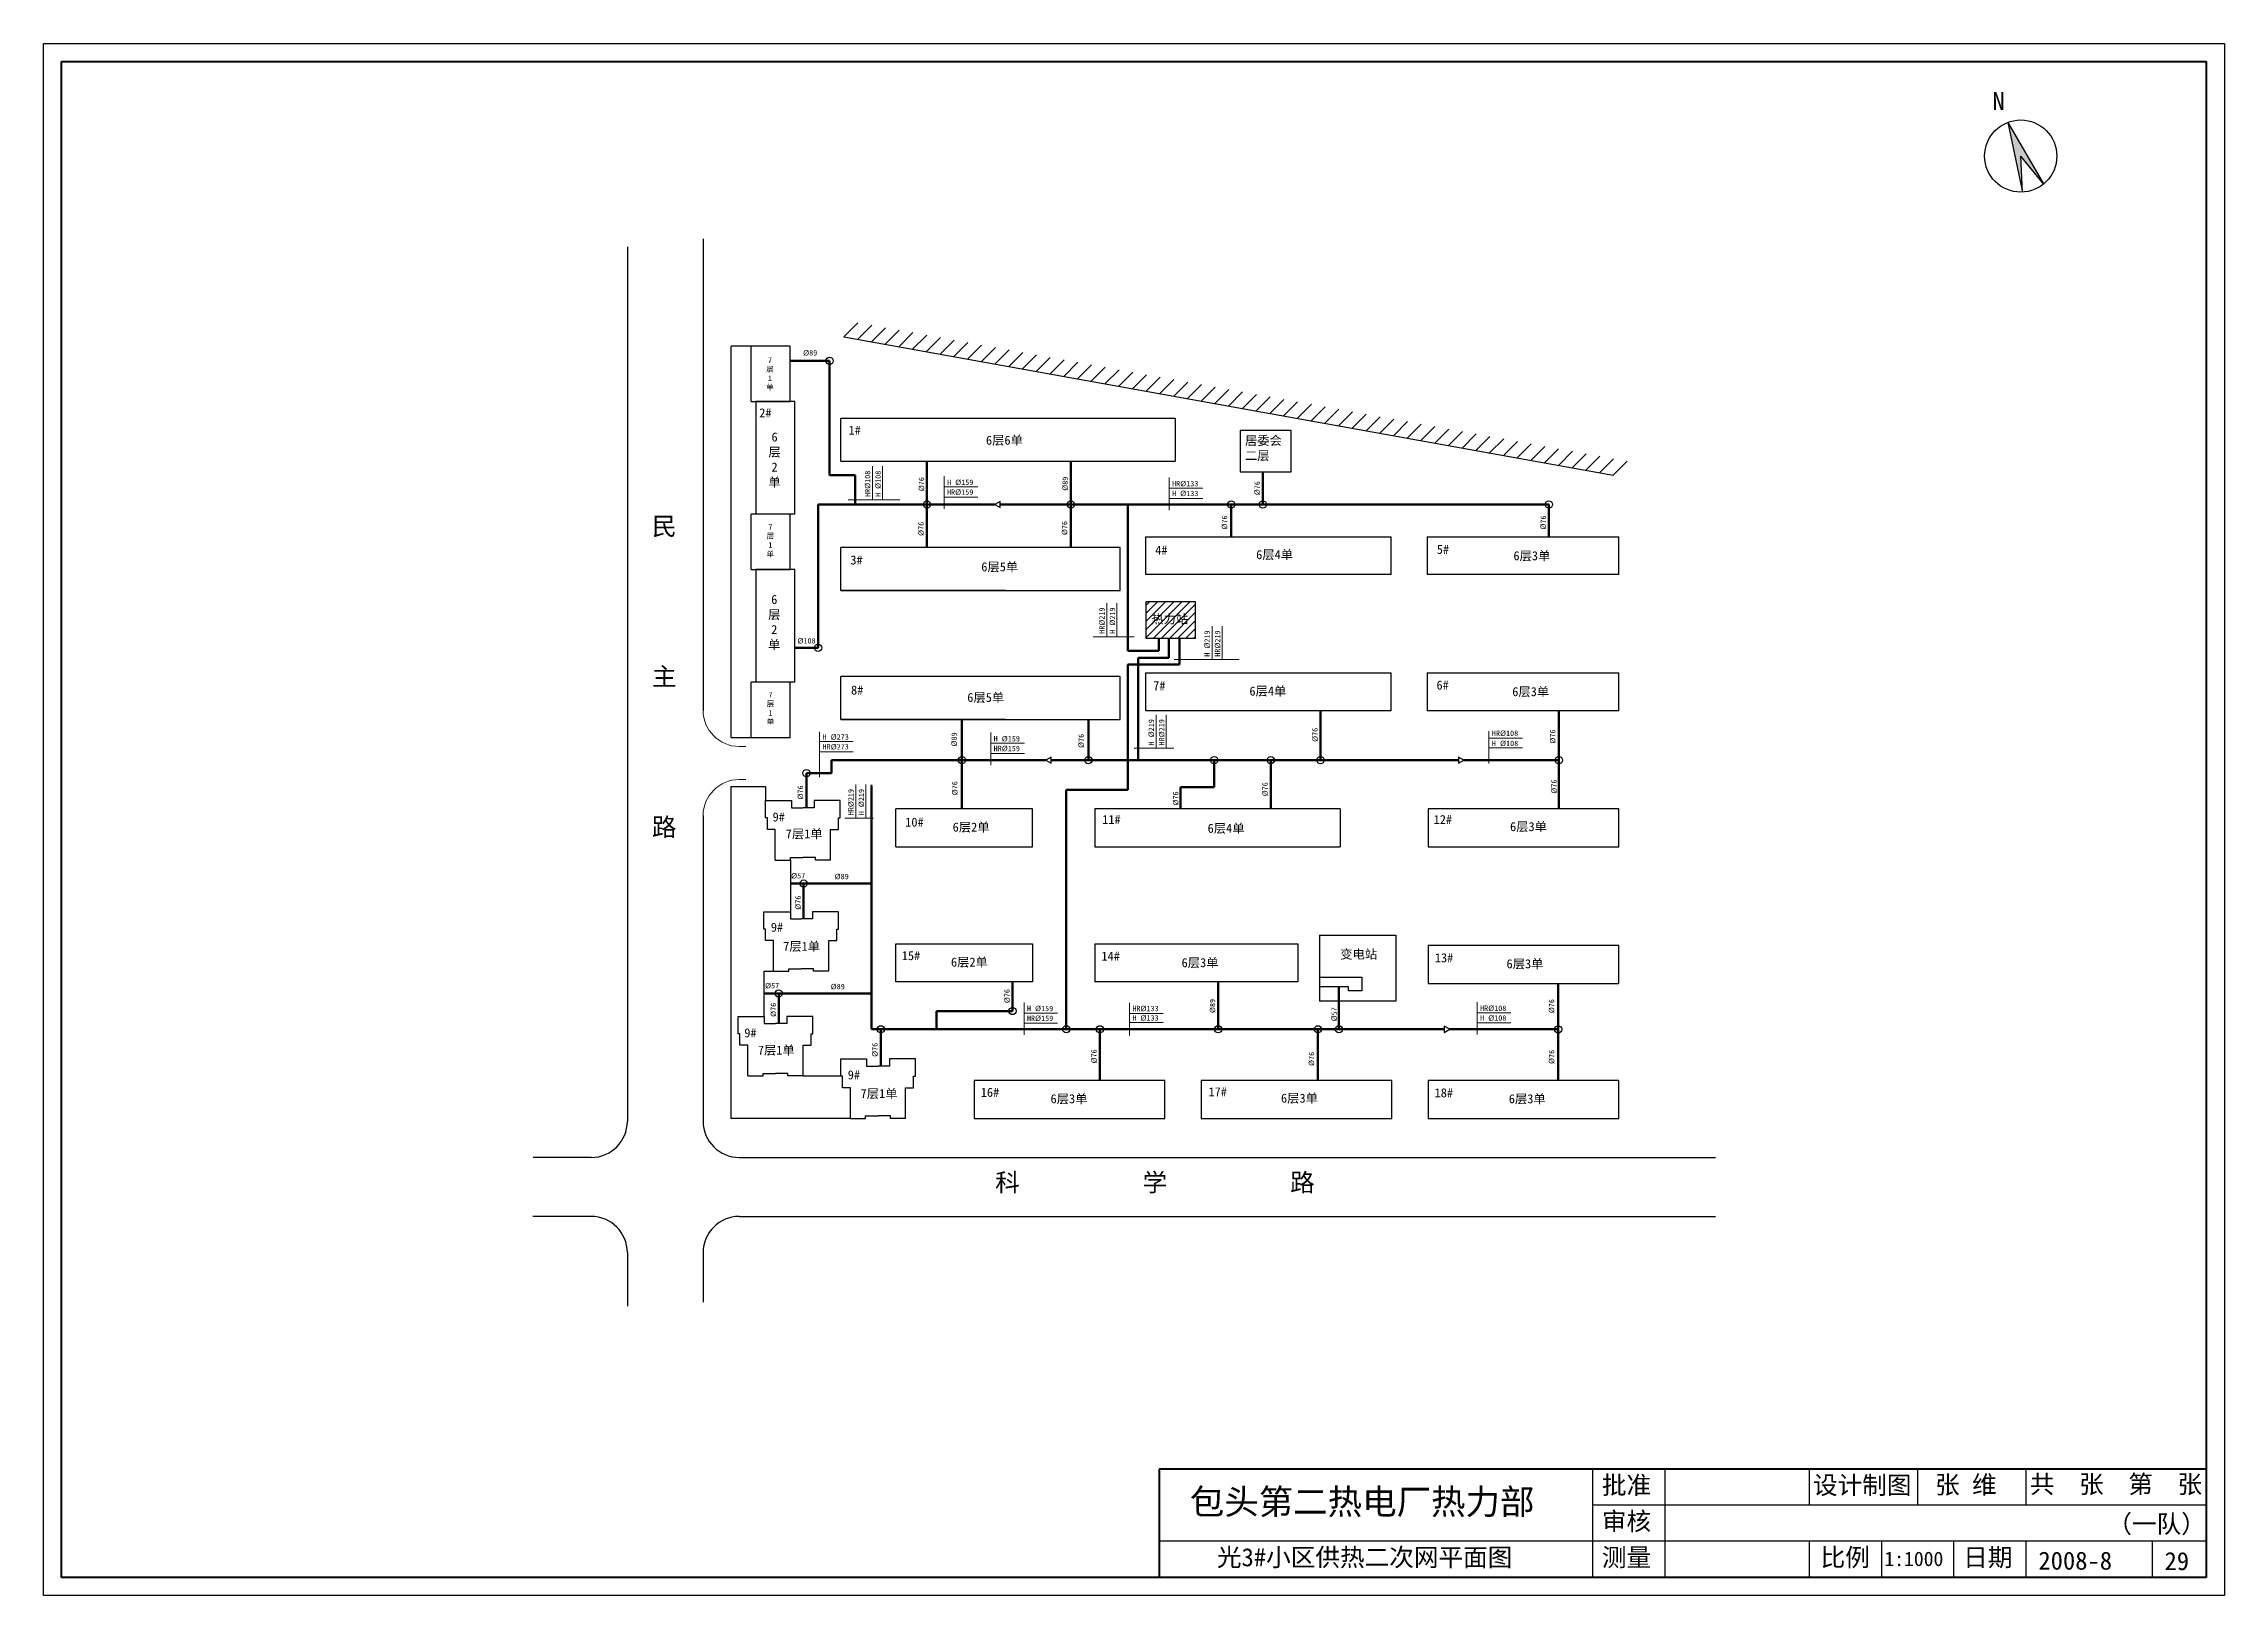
# Model space of a CAD drawing. Header units: millimetres. Extents: x 710 to 1314, y 285 to 715.
import ezdxf

# ---------------------------------------------------------------- set-up
doc = ezdxf.new("R2010")
doc.units = ezdxf.units.MM
doc.layers.add('围栏', color=3, linetype='Continuous')
doc.layers.add('边线', color=1, linetype='Continuous')
doc.layers.add('标注', color=7, linetype='Continuous', lineweight=18)
doc.layers.add('管道', color=7, linetype='Continuous', lineweight=50)

msp = doc.modelspace()

# ---------------------------------------------------------------- hatches: boundary and pattern name
msp.add_hatch(color=256).paths.add_polyline_path([(1254.19, 693.52), (1258.26, 674.19), (1257.78, 684.18), (1264.13, 676.45)])
at = {"layer": '标注'}
h = msp.add_hatch(dxfattribs=at)
h.set_pattern_fill('ANSI31', color=256, scale=0.5, style=0)
h.paths.add_polyline_path([(1015.42, 560.7), (1015.42, 550.6), (1029.24, 550.6), (1029.24, 560.7)])
h.paths.add_polyline_path([(1016.34, 557.79), (1028.1, 557.79), (1028.1, 553.23), (1016.34, 553.23)], flags=24)

# ---------------------------------------------------------------- linework, layer by layer
at = {"lineweight": 40}
for p, q in [((715.18, 290.35), (715.18, 710.35)), ((715.18, 710.35), (1309.18, 710.35)), ((1309.18, 710.35), (1309.18, 290.35)), ((1309.18, 320.35), (1019.18, 320.35)), ((1019.18, 320.35), (1019.18, 290.35)), ((1309.18, 290.35), (715.18, 290.35))]:
    msp.add_line(p, q, dxfattribs=at)
for p, q in [((1254.19, 693.52), (1258.26, 674.19)), ((1254.19, 693.52), (1264.13, 676.45)), ((1258.26, 674.19), (1257.78, 684.18)), ((1264.13, 676.45), (1257.78, 684.18)), ((871.86, 659.06), (871.86, 416.7)), ((892.84, 661.24), (892.84, 530.59)), ((906.18, 631.53), (900.64, 631.53)), ((900.64, 523.08), (900.64, 631.53)), ((906.18, 616.18), (906.18, 631.53)), ((916.98, 631.53), (906.18, 631.53)), ((916.98, 616.18), (916.98, 631.53)), ((906.18, 616.18), (916.98, 616.18)), ((907.48, 616.18), (907.48, 584.98)), ((918.28, 616.18), (907.48, 616.18)), ((918.28, 584.98), (918.28, 616.18)), ((930.98, 599.6), (930.98, 611.6)), ((930.98, 611.6), (1023.58, 611.6)), ((1023.58, 611.6), (1023.58, 599.6)), ((1041.58, 608.1), (1041.58, 596.7)), ((1055.68, 608.1), (1041.58, 608.1)), ((1055.68, 596.7), (1055.68, 608.1)), ((930.98, 599.6), (1023.58, 599.6)), ((1041.58, 596.7), (1055.68, 596.7)), ((916.98, 584.98), (906.18, 584.98)), ((906.18, 569.63), (906.18, 584.98)), ((918.28, 584.98), (907.48, 584.98)), ((916.98, 569.63), (916.98, 584.98)), ((1008.38, 575.7), (930.98, 575.7)), ((930.98, 563.8), (930.98, 575.7)), ((1008.38, 563.8), (1008.38, 575.7)), ((1015.42, 578.7), (1083.42, 578.7)), ((1015.42, 568.2), (1015.42, 578.7)), ((1083.42, 568.2), (1083.42, 578.7)), ((1093.42, 578.7), (1093.42, 568.2)), ((1093.42, 578.7), (1146.42, 578.7)), ((1146.42, 568.2), (1146.42, 578.7)), ((906.18, 569.63), (916.98, 569.63)), ((918.28, 569.63), (907.48, 569.63)), ((907.48, 569.63), (907.48, 538.43)), ((918.28, 538.43), (918.28, 569.63)), ((1083.42, 568.2), (1015.42, 568.2)), ((1146.42, 568.2), (1093.42, 568.2)), ((930.98, 563.8), (1008.38, 563.8)), ((976.56, 563.8), (930.98, 563.8)), ((1029.24, 560.7), (1015.42, 560.7)), ((1015.42, 560.7), (1015.42, 550.6)), ((1029.24, 550.6), (1029.24, 560.7)), ((1015.42, 550.6), (1029.24, 550.6)), ((906.18, 523.08), (906.18, 538.43)), ((916.98, 538.43), (906.18, 538.43)), ((918.28, 538.43), (907.48, 538.43)), ((916.98, 523.08), (916.98, 538.43)), ((930.98, 528.1), (930.98, 540)), ((1008.38, 540), (930.98, 540)), ((1008.38, 528.1), (1008.38, 540)), ((1015.42, 530.5), (1015.42, 541)), ((1015.42, 541), (1083.42, 541)), ((1083.42, 530.5), (1083.42, 541)), ((1093.42, 541), (1146.42, 541)), ((1093.42, 541), (1093.42, 530.5)), ((1146.42, 530.5), (1146.42, 541)), ((976.56, 528.1), (930.98, 528.1)), ((930.98, 528.1), (1008.38, 528.1)), ((1083.42, 530.5), (1015.42, 530.5)), ((1146.42, 530.5), (1093.42, 530.5)), ((900.64, 523.08), (906.18, 523.08)), ((906.18, 523.08), (916.98, 523.08)), ((900.64, 417.5), (900.64, 509.48)), ((900.64, 509.48), (910.14, 509.48)), ((910.14, 509.48), (910.14, 505.6)), ((892.84, 501.41), (892.84, 416.7)), ((910.14, 500.8), (910.14, 505.6)), ((910.14, 505.6), (917.34, 505.6)), ((917.34, 505.6), (917.34, 503.6)), ((917.34, 503.6), (920.49, 503.6)), ((923.64, 503.6), (920.49, 503.6)), ((923.64, 505.6), (923.64, 503.6)), ((930.84, 505.6), (923.64, 505.6)), ((930.84, 500.8), (930.84, 505.6)), ((984.04, 503.3), (946.24, 503.3)), ((946.24, 492.8), (946.24, 503.3)), ((984.04, 492.8), (984.04, 503.3)), ((1069.32, 503.3), (1001.32, 503.3)), ((1001.32, 503.3), (1001.32, 492.8)), ((1069.32, 503.3), (1069.32, 492.8)), ((1146.42, 503.3), (1093.62, 503.3)), ((1093.62, 503.3), (1093.62, 492.8)), ((1146.42, 492.8), (1146.42, 503.3)), ((910.64, 500.8), (910.14, 500.8)), ((910.64, 497.6), (910.64, 500.8)), ((912.84, 497.6), (910.64, 497.6)), ((912.84, 489.1), (912.84, 497.6)), ((928.14, 497.6), (930.34, 497.6)), ((928.14, 489.1), (928.14, 497.6)), ((930.34, 500.8), (930.84, 500.8)), ((930.34, 497.6), (930.34, 500.8)), ((917.04, 489.8), (920.49, 489.8)), ((917.04, 489.1), (917.04, 489.8)), ((923.94, 489.8), (920.49, 489.8)), ((923.94, 489.1), (923.94, 489.8)), ((946.24, 492.8), (984.04, 492.8)), ((1001.32, 492.8), (1069.32, 492.8)), ((1093.62, 492.8), (1146.42, 492.8)), ((912.84, 489.1), (917.04, 489.1)), ((917.04, 489.1), (917.04, 474.8)), ((928.14, 489.1), (923.94, 489.1)), ((909.64, 470), (909.64, 474.8)), ((909.64, 474.8), (917.04, 474.8)), ((917.04, 474.8), (917.04, 472.8)), ((917.04, 472.8), (919.99, 472.8)), ((923.14, 472.8), (919.99, 472.8)), ((923.14, 474.8), (923.14, 472.8)), ((930.34, 474.8), (923.14, 474.8)), ((930.34, 470), (930.34, 474.8)), ((910.14, 470), (909.64, 470)), ((910.14, 466.8), (910.14, 470)), ((912.34, 466.8), (910.14, 466.8)), ((912.34, 458.3), (912.34, 466.8)), ((927.64, 466.8), (929.84, 466.8)), ((927.64, 458.3), (927.64, 466.8)), ((929.84, 470), (930.34, 470)), ((929.84, 466.8), (929.84, 470)), ((946.24, 455.4), (946.24, 465.9)), ((946.24, 465.9), (984.04, 465.9)), ((984.04, 465.9), (984.04, 455.4)), ((1001.32, 465.9), (1001.32, 455.4)), ((1001.32, 465.9), (1057.52, 465.9)), ((1057.52, 465.9), (1057.52, 455.4)), ((1063.52, 468.29), (1063.52, 450)), ((1063.52, 468.29), (1084.72, 468.29)), ((1084.72, 468.29), (1084.72, 450)), ((1146.42, 465.4), (1093.62, 465.4)), ((1093.62, 465.4), (1093.62, 454.9)), ((1146.42, 454.9), (1146.42, 465.4)), ((909.74, 445.8), (909.74, 458.3)), ((909.74, 458.3), (912.34, 458.3)), ((912.34, 458.3), (916.54, 458.3)), ((916.54, 459), (919.99, 459)), ((916.54, 458.3), (916.54, 459)), ((923.44, 459), (919.99, 459)), ((923.44, 458.3), (923.44, 459)), ((927.64, 458.3), (923.44, 458.3)), ((984.04, 455.4), (946.24, 455.4)), ((1057.52, 455.4), (1001.32, 455.4)), ((1063.52, 456.64), (1075.29, 456.64)), ((1071.61, 453.95), (1063.52, 453.95)), ((1071.61, 452.88), (1071.61, 453.95)), ((1075.29, 456.64), (1075.29, 452.88)), ((1093.62, 454.9), (1146.42, 454.9)), ((1084.72, 450), (1063.52, 450)), ((1075.29, 452.88), (1071.61, 452.88)), ((902.54, 441), (902.54, 445.8)), ((902.54, 445.8), (909.74, 445.8)), ((903.04, 441), (902.54, 441)), ((903.04, 437.8), (903.04, 441)), ((909.74, 445.8), (909.74, 443.8)), ((909.74, 443.8), (912.89, 443.8)), ((916.04, 443.8), (912.89, 443.8)), ((916.04, 445.8), (916.04, 443.8)), ((923.24, 445.8), (916.04, 445.8)), ((922.74, 441), (923.24, 441)), ((922.74, 437.8), (922.74, 441)), ((923.24, 441), (923.24, 445.8)), ((905.24, 437.8), (903.04, 437.8)), ((905.24, 429.3), (905.24, 437.8)), ((920.54, 437.8), (922.74, 437.8)), ((920.54, 429.3), (920.54, 437.8)), ((905.24, 429.3), (909.44, 429.3)), ((909.44, 430), (912.89, 430)), ((909.44, 429.3), (909.44, 430)), ((916.34, 430), (912.89, 430)), ((916.34, 429.3), (916.34, 430)), ((920.54, 429.3), (916.34, 429.3)), ((920.54, 429.3), (930.94, 429.3)), ((930.94, 434), (938.14, 434)), ((930.94, 429.2), (930.94, 434)), ((931.44, 429.2), (930.94, 429.2)), ((931.44, 426), (931.44, 429.2)), ((938.14, 434), (938.14, 432)), ((938.14, 432), (941.29, 432)), ((944.44, 432), (941.29, 432)), ((951.64, 434), (944.44, 434)), ((944.44, 434), (944.44, 432)), ((951.14, 426), (951.14, 429.2)), ((951.14, 429.2), (951.64, 429.2)), ((951.64, 429.2), (951.64, 434)), ((933.64, 426), (931.44, 426)), ((933.64, 417.5), (933.64, 426)), ((948.94, 417.5), (948.94, 426)), ((948.94, 426), (951.14, 426)), ((1020.72, 428), (967.92, 428)), ((967.92, 428), (967.92, 417.5)), ((1020.72, 417.5), (1020.72, 428)), ((1030.77, 428), (1030.77, 417.5)), ((1083.57, 428), (1030.77, 428)), ((1083.57, 417.5), (1083.57, 428)), ((1093.62, 428), (1093.62, 417.5)), ((1146.42, 428), (1093.62, 428)), ((1146.42, 417.5), (1146.42, 428)), ((933.64, 417.5), (900.64, 417.5)), ((933.64, 417.5), (937.84, 417.5)), ((937.84, 417.5), (937.84, 418.2)), ((937.84, 418.2), (941.29, 418.2)), ((944.74, 418.2), (941.29, 418.2)), ((944.74, 417.5), (944.74, 418.2)), ((948.94, 417.5), (944.74, 417.5)), ((967.92, 417.5), (1020.72, 417.5)), ((1030.77, 417.5), (1083.57, 417.5)), ((1093.62, 417.5), (1146.42, 417.5)), ((861.86, 406.7), (845.73, 406.7)), ((902.84, 406.7), (1173.23, 406.7)), ((861.86, 390.35), (845.72, 390.35)), ((902.84, 390.35), (1173.23, 390.35)), ((871.86, 380.35), (871.86, 365.5)), ((892.84, 380.35), (892.84, 366.63)), ((1139.18, 320.35), (1139.18, 290.35)), ((1159.18, 320.35), (1159.18, 290.35)), ((1199.18, 320.35), (1199.18, 310.35)), ((1229.22, 320.35), (1229.22, 310.35)), ((1259.18, 320.35), (1259.18, 310.35)), ((1309.18, 310.35), (1139.18, 310.35)), ((1309.18, 300.35), (1019.18, 300.35)), ((1199.18, 300.35), (1199.18, 290.35)), ((1219.18, 300.35), (1219.18, 290.35)), ((1239.18, 300.35), (1239.18, 290.35)), ((1259.18, 300.35), (1259.18, 290.35)), ((1294.18, 300.35), (1294.18, 290.35))]:
    msp.add_line(p, q)
for points in [[(973.66, 587.63), (975.16, 586.76), (975.16, 588.49)], [(987.78, 516.79), (989.28, 515.93), (989.28, 517.66)], [(1103.52, 516.79), (1102.02, 517.66), (1102.02, 515.93)], [(1099.62, 442.21), (1098.12, 443.08), (1098.12, 441.34)]]:
    msp.add_lwpolyline(points, close=True)
for centre, radius in [((1257.78, 684.18), 10), ((927.87, 627.44), 1), ((954.85, 587.63), 1), ((994.72, 587.63), 1), ((1039.11, 587.63), 1), ((1047.86, 587.63), 1), ((1127.07, 587.63), 1), ((924.68, 547.93), 1), ((921.49, 513.2), 1), ((964.52, 516.79), 1), ((999.54, 516.79), 1), ((1034.4, 516.79), 1), ((1050.05, 516.79), 1), ((1063.83, 516.79), 1), ((1129.85, 516.79), 1), ((920.68, 482.6), 1), ((913.77, 452.17), 1), ((978.54, 447.28), 1), ((942.05, 442.21), 1), ((993.44, 442.21), 1), ((1002.71, 442.21), 1), ((1035.48, 442.21), 1), ((1063.12, 442.21), 1), ((1068.93, 442.21), 1), ((1129.66, 442.19), 1)]:
    msp.add_circle(centre, radius)
for centre, start, end in [((861.86, 416.7), 270, 0), ((902.84, 416.7), 180, 270), ((861.86, 380.35), 0, 90), ((902.84, 380.35), 90, 180)]:
    msp.add_arc(centre, 10, start, end)
at = {"layer": '围栏'}
for p, q in [((931.85, 634.1), (935.74, 637.99)), ((935.65, 633.42), (939.54, 637.31)), ((939.46, 632.73), (943.35, 636.62)), ((943.26, 632.05), (947.15, 635.94)), ((947.07, 631.36), (950.96, 635.25)), ((950.87, 630.68), (954.76, 634.57)), ((931.85, 634.1), (1144.94, 595.74)), ((954.68, 629.99), (958.57, 633.88)), ((958.48, 629.31), (962.37, 633.2)), ((962.29, 628.62), (966.18, 632.51)), ((966.09, 627.94), (969.98, 631.83)), ((969.9, 627.25), (973.79, 631.14)), ((973.7, 626.57), (977.59, 630.46)), ((977.51, 625.88), (981.4, 629.77)), ((981.31, 625.2), (985.2, 629.09)), ((985.12, 624.51), (989.01, 628.4)), ((988.92, 623.83), (992.81, 627.72)), ((992.73, 623.14), (996.62, 627.03)), ((996.54, 622.46), (1000.42, 626.35)), ((1000.34, 621.77), (1004.23, 625.66)), ((1004.15, 621.09), (1008.03, 624.98)), ((1007.95, 620.4), (1011.84, 624.29)), ((1011.76, 619.72), (1015.64, 623.61)), ((1015.56, 619.03), (1019.45, 622.92)), ((1019.37, 618.35), (1023.26, 622.24)), ((1023.17, 617.66), (1027.06, 621.55)), ((1026.98, 616.98), (1030.87, 620.87)), ((1030.78, 616.29), (1034.67, 620.18)), ((1034.59, 615.61), (1038.48, 619.5)), ((1038.39, 614.92), (1042.28, 618.81)), ((1042.2, 614.24), (1046.09, 618.13)), ((1046, 613.55), (1049.89, 617.44)), ((1049.81, 612.87), (1053.7, 616.76)), ((1053.61, 612.18), (1057.5, 616.07)), ((1057.42, 611.5), (1061.31, 615.39)), ((1061.22, 610.81), (1065.11, 614.7)), ((1065.03, 610.13), (1068.92, 614.02)), ((1068.83, 609.44), (1072.72, 613.33)), ((1072.64, 608.76), (1076.53, 612.65)), ((1076.44, 608.07), (1080.33, 611.96)), ((1080.25, 607.39), (1084.14, 611.28)), ((1084.05, 606.7), (1087.94, 610.59)), ((1087.86, 606.02), (1091.75, 609.91)), ((1091.66, 605.33), (1095.55, 609.22)), ((1095.47, 604.65), (1099.36, 608.54)), ((1099.27, 603.96), (1103.16, 607.85)), ((1103.08, 603.28), (1106.97, 607.17)), ((1106.88, 602.59), (1110.77, 606.48)), ((1110.69, 601.91), (1114.58, 605.8)), ((1114.49, 601.22), (1118.38, 605.11)), ((1118.3, 600.54), (1122.19, 604.43)), ((1122.11, 599.85), (1125.99, 603.74)), ((1125.91, 599.17), (1129.8, 603.06)), ((1129.72, 598.48), (1133.6, 602.37)), ((1133.52, 597.8), (1137.41, 601.69)), ((1137.33, 597.11), (1141.21, 601)), ((1141.13, 596.43), (1145.02, 600.32)), ((1144.94, 595.74), (1148.82, 599.63))]:
    msp.add_line(p, q, dxfattribs=at)
at = {"layer": '标注'}
for p, q in [((939.75, 588.91), (939.75, 598.21)), ((942.55, 588.91), (942.55, 598.21)), ((959.6, 586.45), (959.6, 595.47)), ((959.6, 592.51), (968.91, 592.51)), ((1021.92, 586.08), (1021.92, 595.11)), ((1021.92, 592.15), (1031.23, 592.15)), ((947.3, 588.91), (933, 588.91)), ((959.6, 589.7), (968.91, 589.7)), ((1021.92, 589.34), (1031.23, 589.34)), ((1004.66, 551.01), (1004.66, 560.32)), ((1007.46, 551.01), (1007.46, 560.32)), ((1012.21, 551.01), (1000.83, 551.01)), ((1033.79, 544.65), (1033.79, 553.96)), ((1036.59, 544.65), (1036.59, 553.96)), ((1041.34, 544.65), (1023.34, 544.65)), ((1018.32, 520.07), (1018.32, 529.37)), ((1021.12, 520.07), (1021.12, 529.37)), ((902.84, 520.59), (904.67, 520.59)), ((925.12, 512.11), (925.12, 524.65)), ((925.12, 521.95), (934.43, 521.95)), ((972.51, 515.41), (972.51, 524.43)), ((972.51, 521.47), (981.81, 521.47)), ((1023.19, 520.07), (1012.21, 520.07)), ((1110.5, 515.82), (1110.5, 524.84)), ((1110.5, 522.88), (1119.81, 522.88)), ((1110.5, 520.17), (1119.81, 520.17)), ((925.12, 519.14), (934.43, 519.14)), ((972.51, 518.66), (981.81, 518.66)), ((902.84, 511.41), (904.67, 511.41)), ((935.13, 500.72), (935.13, 510.02)), ((937.93, 500.72), (937.93, 510.02)), ((940, 500.72), (932.05, 500.72)), ((981.73, 440.66), (981.73, 449.68)), ((1010.92, 440.5), (1010.92, 449.52)), ((1107.23, 440.73), (1107.23, 449.75)), ((981.73, 446.72), (991.03, 446.72)), ((981.73, 443.91), (991.03, 443.91)), ((1010.92, 446.61), (1020.23, 446.61)), ((1010.92, 444.11), (1020.23, 444.11)), ((1107.23, 446.8), (1116.54, 446.8)), ((1107.23, 443.98), (1116.54, 443.98))]:
    msp.add_line(p, q, dxfattribs=at)
for centre, start, end in [((902.84, 530.59), 180, 270), ((902.84, 501.41), 90, 180)]:
    msp.add_arc(centre, 10, start, end, dxfattribs=at)
at = {"layer": '管道'}
for p, q in [((927.87, 627.44), (916.98, 627.44)), ((927.87, 595.78), (927.87, 627.44)), ((954.85, 587.63), (954.85, 599.6)), ((994.72, 587.63), (994.72, 599.6)), ((935, 595.78), (927.87, 595.78)), ((935, 587.63), (935, 595.78)), ((1047.86, 587.63), (1047.86, 596.7)), ((924.68, 587.63), (924.68, 547.93)), ((973.66, 587.63), (924.68, 587.63)), ((954.85, 587.63), (954.85, 575.7)), ((1010.5, 587.63), (975.16, 587.63)), ((994.72, 587.63), (994.72, 575.7)), ((1010.5, 547.12), (1010.5, 587.63)), ((1010.5, 587.63), (1127.07, 587.63)), ((1039.11, 587.63), (1039.11, 578.7)), ((1127.07, 587.63), (1127.07, 578.7)), ((1019.09, 550.6), (1019.09, 547.12)), ((1021.85, 550.6), (1021.85, 545.19)), ((1024.81, 550.6), (1024.81, 543.26)), ((924.68, 547.93), (918.28, 547.93)), ((1019.09, 547.12), (1010.5, 547.12)), ((1021.85, 545.19), (1013.3, 545.19)), ((1013.3, 545.19), (1013.3, 516.79)), ((1024.81, 543.26), (1010.49, 543.26)), ((1010.49, 543.26), (1010.49, 508.56)), ((964.52, 516.79), (964.52, 528.1)), ((999.54, 516.79), (999.54, 528.1)), ((1063.83, 516.79), (1063.83, 530.5)), ((1129.85, 516.79), (1129.85, 530.5)), ((928.38, 516.79), (928.38, 513.2)), ((987.78, 516.79), (928.38, 516.79)), ((964.52, 516.79), (964.52, 503.3)), ((1013.3, 516.79), (989.28, 516.79)), ((1013.3, 516.79), (1102.02, 516.79)), ((1034.4, 516.79), (1034.4, 509.29)), ((1050.05, 516.79), (1050.05, 503.3)), ((1103.52, 516.79), (1129.85, 516.79)), ((1129.85, 516.79), (1129.85, 503.3)), ((928.38, 513.2), (921.49, 513.2)), ((921.49, 513.2), (921.49, 503.6)), ((939.26, 509.66), (939.66, 509.66)), ((939.46, 442.21), (939.46, 509.66)), ((1010.49, 508.56), (993.44, 508.56)), ((993.44, 508.56), (993.44, 442.21)), ((1034.4, 509.29), (1025.09, 509.29)), ((1025.09, 509.29), (1025.09, 503.3)), ((939.46, 482.6), (917.04, 482.6)), ((920.68, 482.6), (920.68, 472.8)), ((978.54, 447.28), (978.54, 455.4)), ((1035.48, 442.21), (1035.48, 455.4)), ((1068.93, 442.21), (1068.93, 453.95)), ((1129.66, 442.21), (1129.66, 454.9)), ((939.46, 452.17), (909.74, 452.17)), ((913.77, 452.17), (913.77, 443.8)), ((957.48, 442.21), (957.48, 447.28)), ((957.48, 447.28), (978.54, 447.28)), ((993.44, 442.21), (939.46, 442.21)), ((942.05, 442.21), (942.05, 432)), ((993.44, 442.21), (1098.12, 442.21)), ((1002.71, 442.21), (1002.71, 428)), ((1063.12, 442.21), (1063.12, 428)), ((1099.62, 442.21), (1129.66, 442.21)), ((1129.66, 442.21), (1129.66, 428))]:
    msp.add_line(p, q, dxfattribs=at)
at = {"layer": '边线'}
for p, q in [((710.18, 715.35), (1314.18, 715.35)), ((710.18, 285.35), (710.18, 715.35)), ((1314.18, 715.35), (1314.18, 285.35)), ((1314.18, 285.35), (710.18, 285.35))]:
    msp.add_line(p, q, dxfattribs=at)

# ---------------------------------------------------------------- texts
at = {"attachment_point": 1}
for s, insert, char_height, width in [('N', (1249.94, 701.92), 5, 13.437), ('{\\fSimHei|b0|i0|c134|p2;包头第二热电厂热力部}', (1027.63, 314.81), 7, 133.3392), ('{\\fFangSong_GB2312|b0|i0|c134|p49;批准}', (1141.77, 318.41), 5, 88.5221), ('{\\fFangSong_GB2312|b0|i0|c134|p49;设计制图}', (1200.24, 318.41), 5, 88.5221), ('{\\fFangSong_GB2312|b0|i0|c134|p49;共  张  第  张}', (1260.32, 318.68), 5, 88.5221), ('{\\fFangSong_GB2312|b0|i0|c134|p49;审核}', (1141.77, 308.41), 5, 88.5221), ('{\\fSimSun|b0|i0|c134|p54;光3#小区供热二次网平面图}', (1035.15, 298.43), 5, 125.3774), ('{\\fFangSong_GB2312|b0|i0|c134|p49;测量}', (1141.77, 298.41), 5, 88.5221), ('{\\fFangSong_GB2312|b0|i0|c134|p49;比例}', (1202.36, 298.41), 5, 88.5221), ('{\\fFangSong_GB2312|b0|i0|c134|p49;日期}', (1241.85, 298.41), 5, 88.5221)]:
    msp.add_mtext(s, dxfattribs=dict(at, insert=insert, char_height=char_height, width=width))
at = {"layer": '标注'}
for s, insert, char_height, width, attachment_point in [('7{\\fSimSun|b0|i0|c134|p54;\\P层\\P}1{\\fSimSun|b0|i0|c134|p54;\\P单}', (911.36, 623.8), 1.5, 13.0497, 5), ('%%C89', (920.54, 630.42), 1.5, 12.7309, 1), ('2#', (908.39, 614.27), 2.5, 11.3476, 1), ('6{\\fSimSun|b0|i0|c134|p54;\\P层\\P}2{\\fSimSun|b0|i0|c134|p54;\\P单}', (912.63, 599.96), 2.5, 13.0497, 5), ('1#', (933.13, 609.46), 2.5, 11.3476, 1), ('6{\\fSimSun|b0|i0|c134|p54;层}6{\\fSimSun|b0|i0|c134|p54;单}', (971.19, 606.7), 2.5, 20.142, 1), ('{\\fSimSun|b0|i0|c134|p54;居委会\\P二层}', (1042.91, 606.61), 2.5, 10.974, 1), ('H %%C159', (960.41, 594.53), 1.5, 12.7309, 1), ('HR%%C133', (1022.73, 594.17), 1.5, 12.7309, 1), ('HR%%C159', (960.41, 591.82), 1.5, 12.7309, 1), ('H %%C133', (1022.73, 591.46), 1.5, 12.7309, 1), ('{\\fSimSun|b0|i0|c134|p54;民\\P\\P\\P\\P\\P主\\P\\P\\P\\P\\P路}', (878.67, 584.12), 5, 9.5698, 1), ('7{\\fSimSun|b0|i0|c134|p54;\\P层\\P}1{\\fSimSun|b0|i0|c134|p54;\\P单}', (911.47, 577.58), 1.5, 13.0497, 5), ('4#', (1018.05, 576.23), 2.5, 11.3476, 1), ('6{\\fSimSun|b0|i0|c134|p54;层}4{\\fSimSun|b0|i0|c134|p54;单}', (1046.02, 575), 2.5, 20.142, 1), ('5#', (1096.05, 576.45), 2.5, 11.3476, 1), ('6{\\fSimSun|b0|i0|c134|p54;层}3{\\fSimSun|b0|i0|c134|p54;单}', (1117.27, 574.68), 2.5, 20.142, 1), ('3#', (933.62, 573.51), 2.5, 11.3476, 1), ('6{\\fSimSun|b0|i0|c134|p54;层}5{\\fSimSun|b0|i0|c134|p54;单}', (969.89, 571.62), 2.5, 20.142, 1), ('6{\\fSimSun|b0|i0|c134|p54;\\P层\\P}2{\\fSimSun|b0|i0|c134|p54;\\P单}', (912.55, 554.94), 2.5, 13.0497, 5), ('{\\fSimSun|b0|i0|c134|p54;热力站}', (1016.96, 557.17), 2.5, 10.4378, 1), ('%%C108', (918.97, 550.62), 1.5, 12.7309, 1), ('7#', (1017.5, 538.67), 2.5, 11.3476, 1), ('6#', (1095.97, 538.85), 2.5, 11.3476, 1), ('7{\\fSimSun|b0|i0|c134|p54;\\P层\\P}1{\\fSimSun|b0|i0|c134|p54;\\P单}', (911.5, 531.08), 1.5, 13.0497, 5), ('8#', (933.82, 537.47), 2.5, 11.3476, 1), ('6{\\fSimSun|b0|i0|c134|p54;层}5{\\fSimSun|b0|i0|c134|p54;单}', (966.01, 535.42), 2.5, 20.142, 1), ('6{\\fSimSun|b0|i0|c134|p54;层}4{\\fSimSun|b0|i0|c134|p54;单}', (1044.15, 537.19), 2.5, 20.142, 1), ('6{\\fSimSun|b0|i0|c134|p54;层}3{\\fSimSun|b0|i0|c134|p54;单}', (1116.95, 537.03), 2.5, 20.142, 1), ('H %%C273', (925.93, 523.97), 1.5, 12.7309, 1), ('HR%%C273', (925.93, 521.26), 1.5, 12.7309, 1), ('H %%C159', (973.31, 523.49), 1.5, 12.7309, 1), ('HR%%C159', (973.31, 520.78), 1.5, 12.7309, 1), ('HR%%C108', (1111.31, 525), 1.5, 12.7309, 1), ('H %%C108', (1111.31, 522.19), 1.5, 12.7309, 1), ('9#', (912.08, 502.31), 2.5, 11.3476, 1), ('11#', (1003.38, 501.58), 2.5, 11.3476, 1), ('12#', (1095.18, 501.59), 2.5, 11.3476, 1), ('7{\\fSimSun|b0|i0|c134|p54;层}1{\\fSimSun|b0|i0|c134|p54;单}', (915.73, 497.63), 2.5, 20.142, 1), ('10#', (948.83, 500.86), 2.5, 11.3476, 1), ('6{\\fSimSun|b0|i0|c134|p54;层}2{\\fSimSun|b0|i0|c134|p54;单}', (961.96, 499.49), 2.5, 20.142, 1), ('6{\\fSimSun|b0|i0|c134|p54;层}4{\\fSimSun|b0|i0|c134|p54;单}', (1032.58, 499.16), 2.5, 20.142, 1), ('6{\\fSimSun|b0|i0|c134|p54;层}3{\\fSimSun|b0|i0|c134|p54;单}', (1116.34, 499.63), 2.5, 20.142, 1), ('%%C57', (917.22, 485.51), 1.5, 12.5523, 1), ('%%C89', (929.27, 485.31), 1.5, 12.7309, 1), ('9#', (911.6, 471.75), 2.5, 11.3476, 1), ('7{\\fSimSun|b0|i0|c134|p54;层}1{\\fSimSun|b0|i0|c134|p54;单}', (915.01, 466.46), 2.5, 20.142, 1), ('15#', (947.87, 463.88), 2.5, 11.3476, 1), ('6{\\fSimSun|b0|i0|c134|p54;层}2{\\fSimSun|b0|i0|c134|p54;单}', (961.49, 462.08), 2.5, 20.142, 1), ('14#', (1003.17, 463.73), 2.5, 11.3476, 1), ('6{\\fSimSun|b0|i0|c134|p54;层}3{\\fSimSun|b0|i0|c134|p54;单}', (1025.37, 461.93), 2.5, 20.142, 1), ('{\\fSimSun|b0|i0|c134|p54;变电站}', (1069.31, 464.28), 2.5, 12.408, 1), ('13#', (1095.5, 463.28), 2.5, 11.3476, 1), ('6{\\fSimSun|b0|i0|c134|p54;层}3{\\fSimSun|b0|i0|c134|p54;单}', (1115.37, 461.62), 2.5, 20.142, 1), ('%%C57', (910.01, 455.06), 1.5, 12.7309, 1), ('%%C89', (928.17, 454.81), 1.5, 12.7309, 1), ('H %%C159', (982.53, 448.74), 1.5, 12.7309, 1), ('HR%%C133', (1011.73, 448.73), 1.5, 12.7309, 1), ('HR%%C108', (1108.04, 448.81), 1.5, 12.7309, 1), ('9#', (904.24, 442.47), 2.5, 11.3476, 1), ('HR%%C159', (982.53, 446.03), 1.5, 12.7309, 1), ('H %%C133', (1011.73, 446.13), 1.5, 12.7309, 1), ('H %%C108', (1108.04, 446.1), 1.5, 12.7309, 1), ('7{\\fSimSun|b0|i0|c134|p54;层}1{\\fSimSun|b0|i0|c134|p54;单}', (908.01, 437.7), 2.5, 20.142, 1), ('9#', (932.91, 430.84), 2.5, 11.3476, 1), ('7{\\fSimSun|b0|i0|c134|p54;层}1{\\fSimSun|b0|i0|c134|p54;单}', (936.46, 425.66), 2.5, 20.142, 1), ('16#', (969.75, 426), 2.5, 11.3476, 1), ('6{\\fSimSun|b0|i0|c134|p54;层}3{\\fSimSun|b0|i0|c134|p54;单}', (989.08, 424.22), 2.5, 20.142, 1), ('17#', (1032.82, 426.15), 2.5, 11.3476, 1), ('6{\\fSimSun|b0|i0|c134|p54;层}3{\\fSimSun|b0|i0|c134|p54;单}', (1052.9, 424.38), 2.5, 20.142, 1), ('18#', (1095.45, 425.86), 2.5, 11.3476, 1), ('6{\\fSimSun|b0|i0|c134|p54;层}3{\\fSimSun|b0|i0|c134|p54;单}', (1115.99, 424.21), 2.5, 20.142, 1), ('{\\fSimSun|b0|i0|c134|p54;科          学          路}', (973.74, 402.28), 5, 120.6586, 1), ('{\\fKaiTi_GB2312|b0|i0|c134|p49;张 维}', (1234.07, 318.54), 5, 30.3874, 1), ('{\\fKaiTi_GB2312|b0|i0|c134|p49;（一队）}', (1281.77, 307.68), 5, 30.3874, 1), ('{\\H0.8x;1:1000}', (1220.02, 297.48), 5, 42.6517, 1), ('2008-8', (1262.67, 297.48), 5, 42.6517, 1), ('29', (1297.61, 297.36), 5, 42.6517, 1)]:
    msp.add_mtext(s, dxfattribs=dict(at, insert=insert, char_height=char_height, width=width, attachment_point=attachment_point))
at = {"layer": '标注', "char_height": 1.5, "attachment_point": 1, "rotation": 90}
for s, insert, width in [('HR%%C108', (937.64, 589.72), 12.7309), ('H %%C108', (940.54, 589.72), 12.7309), ('%%C76', (952.56, 591.32), 9.8784), ('%%C89', (992.36, 591.44), 9.8784), ('%%C76', (1045.54, 590.2), 9.8784), ('%%C76', (952.45, 578.93), 9.8784), ('%%C76', (992.19, 579.15), 9.8784), ('%%C76', (1036.49, 580.68), 9.8784), ('%%C76', (1124.76, 580.68), 9.8784), ('HR%%C219', (1002.54, 551.82), 12.7309), ('H %%C219', (1005.45, 551.82), 12.7309), ('H %%C219', (1031.67, 545.46), 12.7309), ('HR%%C219', (1034.57, 545.46), 12.7309), ('H %%C219', (1016.2, 520.87), 12.7309), ('HR%%C219', (1019.1, 520.87), 12.7309), ('%%C89', (961.62, 520.59), 9.8784), ('%%C76', (996.8, 520.17), 9.8784), ('%%C76', (1061.55, 521.85), 9.8784), ('%%C76', (1127.38, 521.37), 9.8784), ('%%C76', (919.03, 505.89), 9.8784), ('HR%%C219', (933.01, 501.53), 12.7309), ('H %%C219', (935.91, 501.53), 12.7309), ('%%C76', (961.79, 507.06), 9.8784), ('%%C76', (1022.96, 504.23), 9.8784), ('%%C76', (1047.72, 506.76), 9.8784), ('%%C76', (1127.76, 507.5), 9.8784), ('%%C76', (918.38, 475.34), 9.8784), ('%%C76', (911.55, 445.66), 9.8784), ('%%C76', (976.26, 449.45), 9.8784), ('%%C89', (1033.17, 446.71), 9.8784), ('%%C57', (1066.86, 444.42), 9.8784), ('%%C76', (1127.07, 446.67), 9.8784), ('%%C76', (939.67, 434.57), 9.8784), ('%%C76', (1000.34, 432.76), 9.8784), ('%%C76', (1060.58, 432.05), 9.8784), ('%%C76', (1127.07, 432.6), 9.8784)]:
    msp.add_mtext(s, dxfattribs=dict(at, insert=insert, width=width))

doc.saveas('drawing.dxf')
